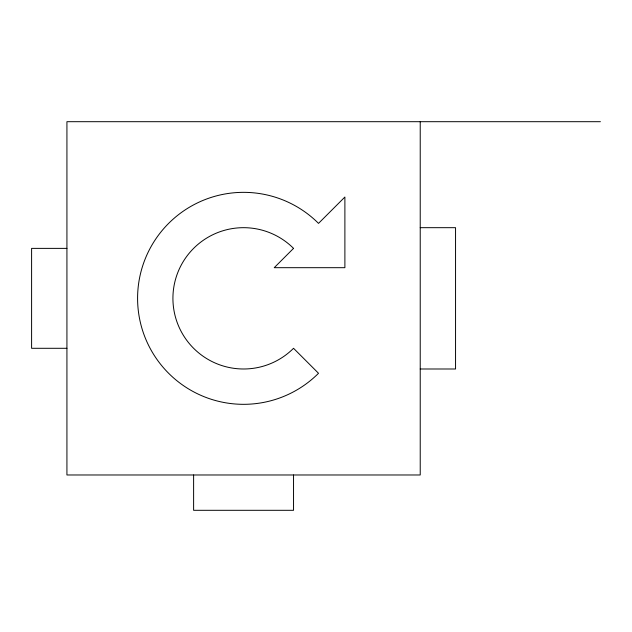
<?xml version="1.0" encoding="UTF-8"?>
<svg xmlns="http://www.w3.org/2000/svg" width="632" height="632" viewBox="0 0 632 632"><rect width="100%" height="100%" fill="white"/><g stroke="black" fill="none" stroke-linecap="round" stroke-linejoin="round"><path stroke-width="0.95" d="M600.4 121.692L66.929 121.692L66.929 474.98L420.225 474.98L420.225 121.692M420.225 227.678L455.553 227.678L455.553 368.993L420.225 368.993M66.929 248.376L31.6 248.376L31.6 348.295L66.929 348.295M293.54 474.98L293.54 510.308L193.613 510.308L193.613 474.98M293.54 248.376L274.233 267.684L344.89 267.684L344.89 197.026L318.52 223.388A105.986 105.986 0 0 0 168.633 223.388A105.986 105.986 0 0 0 168.633 373.283A105.986 105.986 0 0 0 318.52 373.283L293.54 348.295A70.658 70.658 0 0 1 193.613 348.295A70.658 70.658 0 0 1 193.613 248.376A70.658 70.658 0 0 1 293.54 248.376"/></g></svg>
